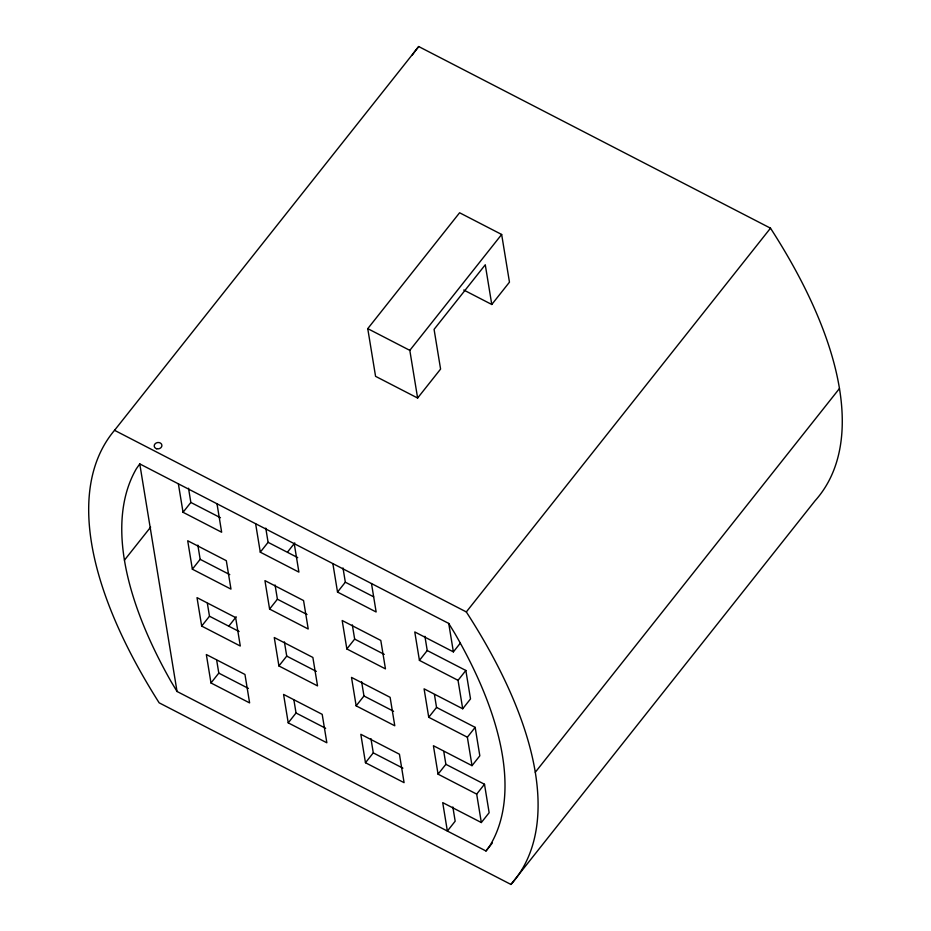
<?xml version="1.0" encoding="UTF-8"?>
<svg xmlns="http://www.w3.org/2000/svg" width="931" height="931" viewBox="0 0 931 931"><rect width="100%" height="100%" fill="white"/><g stroke="black" fill="none" stroke-linecap="round" stroke-linejoin="round"><path stroke-width="1.4" d="M485.994 850.992L489.636 846.104A506.173 213.804 38.4 0 0 454.794 633.348L448.73 623.433L139.766 463.906L136.345 468.782A521.057 220.088 38.4 0 0 171.234 681.853L177.03 691.477L485.994 850.992L492.313 843.02M114.536 430.308L418.717 46.55L770.496 228.176A546.194 230.713 38.4 0 1 815.125 500.692L510.944 884.45L159.154 702.824A561.079 236.998 38.4 0 1 114.536 430.308L466.315 611.935A546.194 230.713 38.4 0 1 510.944 884.45M124.44 560.171L150.636 527.132M217.004 503.787L221.659 532.241L183.046 512.294L190.843 502.449L188.516 488.228M491.777 304.484L485.272 264.776L434.079 329.365L440.584 369.072L417.623 398.037L375.565 376.333L367.757 328.643L459.6 212.768L501.658 234.472L509.466 282.163L491.777 304.484L463.743 290.007M192.356 569.19L187.701 540.748L226.314 560.683L230.981 589.125L192.356 569.19L200.165 559.333L197.838 545.112M417.623 398.037L409.815 350.359L501.658 234.472M201.678 626.074L197.011 597.632L235.636 617.579L240.291 646.021L201.678 626.074L209.487 616.229L207.38 603.428M294.243 543.669L298.909 572.123L260.284 552.176L268.093 542.331L265.766 528.098M228.991 625.911L236.206 616.822M287.574 552.013L294.778 542.913M210.988 682.97L206.333 654.528L244.958 674.463L249.613 702.917L210.988 682.97L218.797 673.125L216.702 660.323M269.594 609.072L264.939 580.618L303.564 600.565L308.219 629.007L269.594 609.072L277.403 599.215L275.076 584.994M278.916 665.956L274.261 637.514L312.874 657.449L317.541 685.903L278.916 665.956L286.725 656.111L284.397 641.89M371.492 583.551L376.147 611.993L337.522 592.058L345.331 582.201L343.004 567.98M288.226 722.852L283.571 694.41L322.196 714.345L326.851 742.787L288.226 722.852L296.035 712.995L293.94 700.193M346.844 648.954L342.177 620.5L380.802 640.447L385.457 668.889L346.844 648.954L354.653 639.097L352.325 624.876M356.154 705.838L351.499 677.396L390.124 697.331L394.779 725.784L356.154 705.838L363.963 695.992L361.635 681.771M452.85 806.979L455.178 821.2L447.369 831.057L442.714 802.615L481.339 822.55L476.684 794.108L438.059 774.161L433.404 745.719L472.017 765.666L467.362 737.212L428.737 717.277L424.082 688.824L462.707 708.77L458.04 680.328L419.427 660.382L427.236 650.536L424.908 636.304M466.315 611.935L770.496 228.176M365.476 762.733L360.821 734.291L399.434 754.226L404.089 782.668L365.476 762.733L373.284 752.876L370.957 738.655M419.427 660.382L414.772 631.94L453.385 651.875L460.333 643.123M428.737 717.277L436.546 707.42L434.451 694.619M458.04 680.328L465.849 670.471L427.236 650.536M462.707 708.77L470.516 698.913L465.849 670.471M438.059 774.161L445.868 764.316L443.773 751.515M467.362 737.212L475.171 727.367L436.546 707.42M472.017 765.666L479.826 755.809L475.171 727.367M476.684 794.108L484.492 784.251L445.868 764.316M481.339 822.55L489.147 812.705L484.492 784.251M535.278 772.276L839.459 388.518M367.757 328.643L409.815 350.359M190.843 502.449L220.461 517.729M268.093 542.331L297.699 557.611M345.331 582.201L373.657 596.829M200.165 559.333L229.771 574.625M277.403 599.215L307.021 614.507M354.653 639.097L384.259 654.388M209.487 616.229L239.092 631.521M286.725 656.111L316.331 671.391M363.963 695.992L393.58 711.272M218.797 673.125L248.402 688.405M296.035 712.995L325.652 728.286M373.284 752.876L402.89 768.168M448.73 623.433L453.385 651.875M332.867 563.616L337.522 592.058M255.629 523.734L260.284 552.176M178.38 483.852L183.046 512.294M139.766 463.906L177.03 691.477M412.177 55.232A561.079 236.998 38.4 0 1 418.717 46.55M156.664 448.754L155.78 448.393A3.875 3.189 -9.3 0 1 156.187 442.993A3.875 3.189 -9.3 0 1 161.901 445.274A3.875 3.189 -9.3 0 1 156.664 448.754"/></g></svg>
